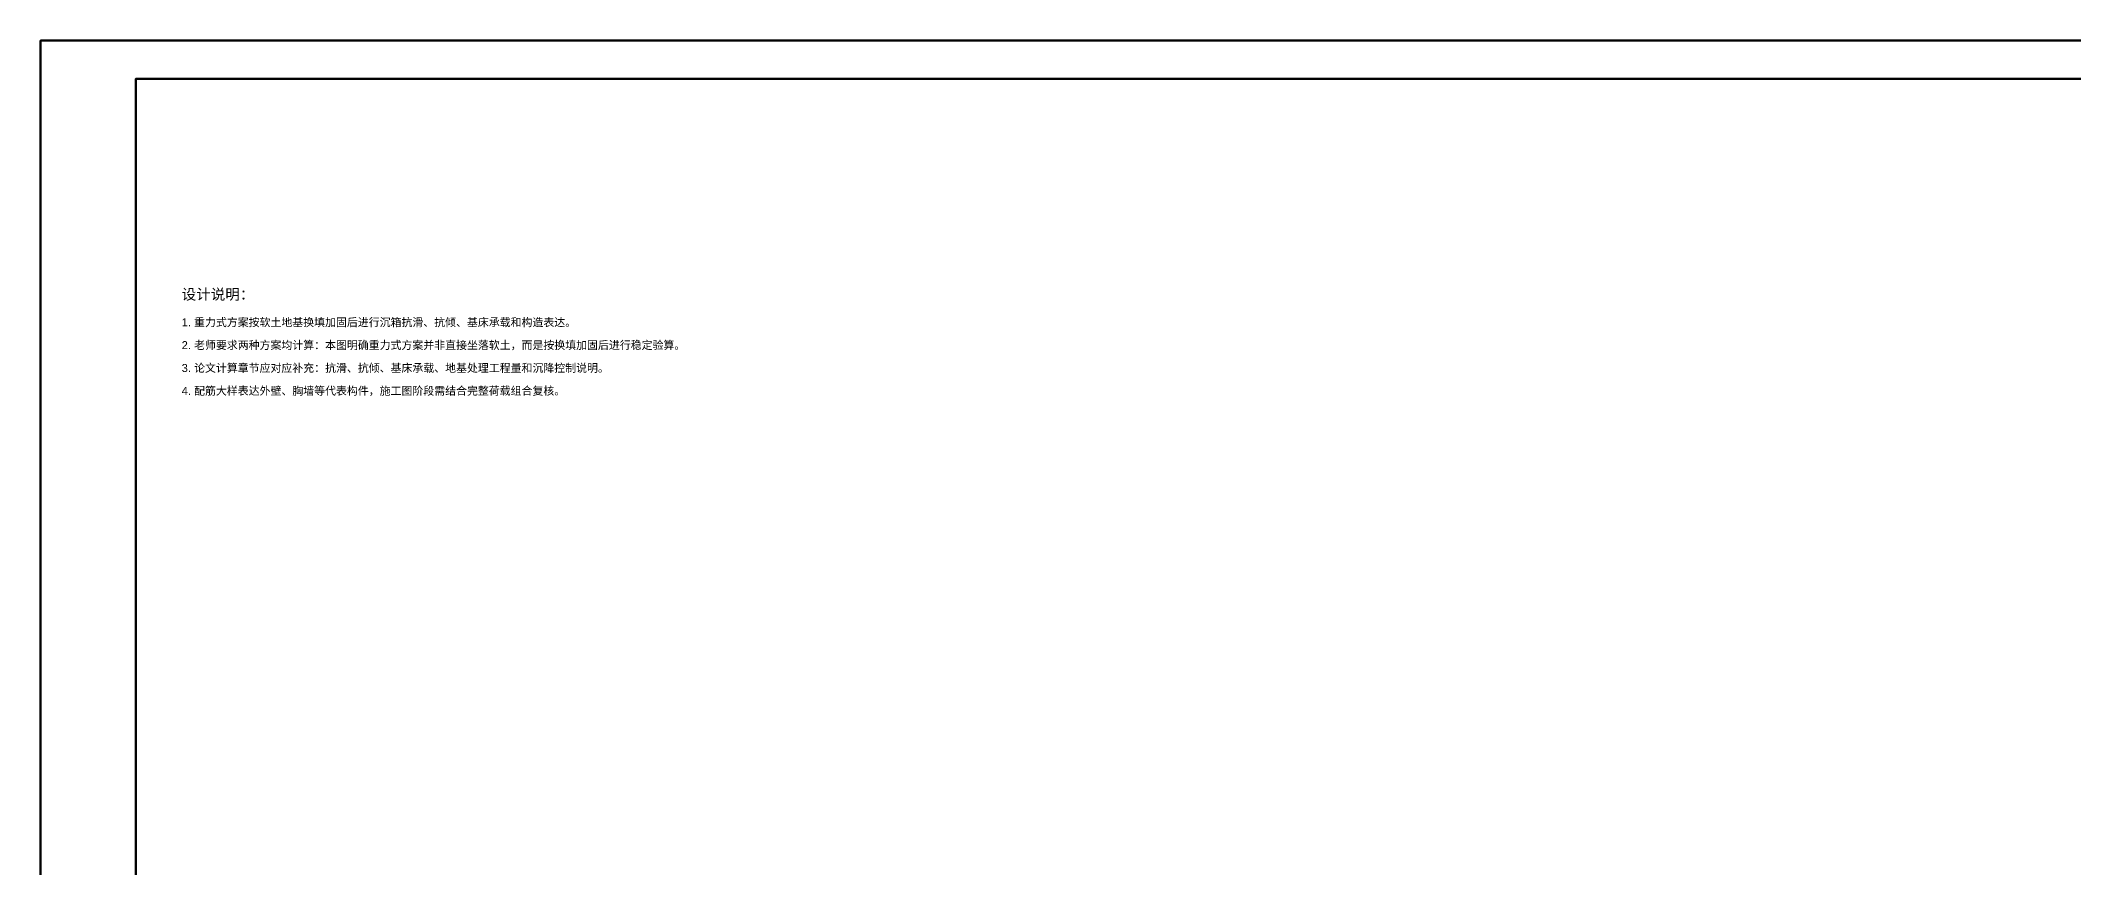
# Model space of a CAD drawing. Header units: millimetres. Extents: x 0 to 84100, y 0 to 59400.
# Drawn here: x 0 to 53341, y 37694 to 59400 of the extents above; entities that cross this region are included whole.
import ezdxf

# ---------------------------------------------------------------- set-up
doc = ezdxf.new("R2010")
doc.units = ezdxf.units.MM
doc.layers.add('0_FRAME', color=7, linetype='Continuous', lineweight=70)
doc.layers.add('6_TEXT', color=7, linetype='Continuous', lineweight=25)
doc.styles.get("Standard").update_dxf_attribs({"font": 'arial.ttf'})

msp = doc.modelspace()

# ---------------------------------------------------------------- linework, layer by layer
at = {"layer": '0_FRAME'}
for points in [[(0, 0), (84100, 0), (84100, 59400), (0, 59400)], [(2500, 1000), (83100, 1000), (83100, 58400), (2500, 58400)]]:
    msp.add_lwpolyline(points, close=True, dxfattribs=at)

# ---------------------------------------------------------------- texts
at = {"layer": '6_TEXT'}
for s, height, p in [('设计说明：', 280, (3700, 52600)), ('1. 重力式方案按软土地基换填加固后进行沉箱抗滑、抗倾、基床承载和构造表达。', 210, (3700, 51900)), ('2. 老师要求两种方案均计算：本图明确重力式方案并非直接坐落软土，而是按换填加固后进行稳定验算。', 210, (3700, 51300)), ('3. 论文计算章节应对应补充：抗滑、抗倾、基床承载、地基处理工程量和沉降控制说明。', 210, (3700, 50700)), ('4. 配筋大样表达外壁、胸墙等代表构件，施工图阶段需结合完整荷载组合复核。', 210, (3700, 50100))]:
    msp.add_text(s, height=height, dxfattribs=at).set_placement(p)

doc.saveas('drawing.dxf')
